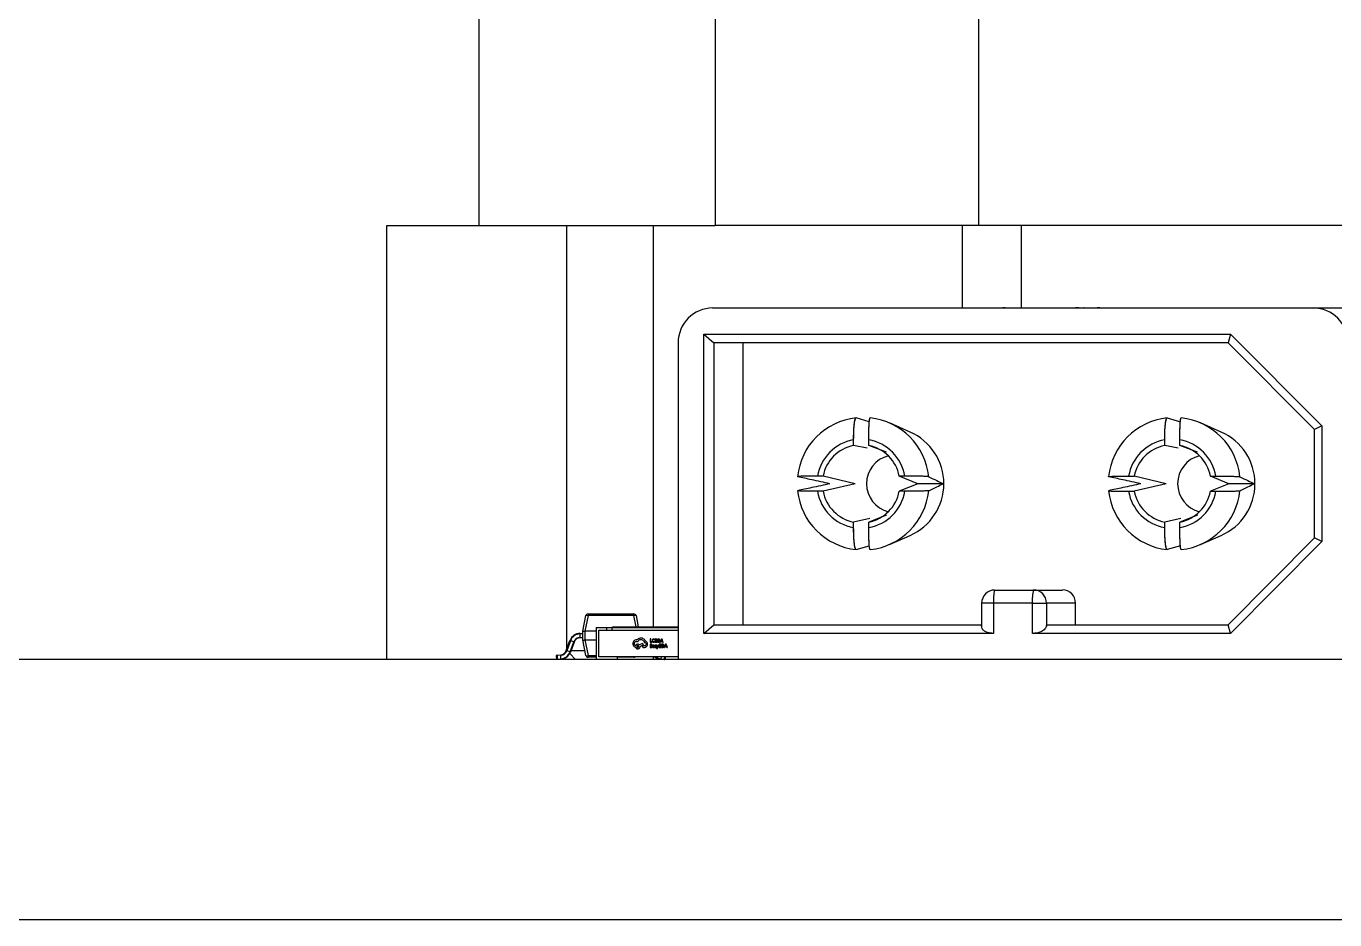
# Model space of a CAD drawing. Header units: millimetres. Extents: x 1258 to 2922, y -135 to 1239.
# Drawn here: x 1942.91 to 1958, y 694.91 to 705.2 of the extents above; entities that cross this region are included whole.
import ezdxf

# ---------------------------------------------------------------- set-up
doc = ezdxf.new("R2010")
doc.units = ezdxf.units.MM
doc.header["$LTSCALE"] = 6

msp = doc.modelspace()

# ---------------------------------------------------------------- linework, layer by layer
at = {"color": 7, "linetype": 'Continuous', "lineweight": 25}
for p, q in [((1948.136, 702.907), (1948.136, 733.907)), ((1950.856, 733.907), (1950.856, 702.907)), ((1953.896, 702.907), (1953.896, 732.407)), ((1947.07, 697.907), (1947.07, 702.907)), ((1947.07, 702.907), (1948.136, 702.907)), ((1948.136, 702.907), (1950.856, 702.907)), ((1949.146, 698.025), (1949.146, 702.907)), ((1953.896, 702.907), (1950.856, 702.907)), ((1953.703, 702.907), (1953.703, 701.957)), ((1961.396, 702.907), (1953.896, 702.907)), ((1954.385, 702.907), (1954.385, 701.957)), ((1950.827, 701.957), (1957.751, 701.957)), ((1954.198, 701.957), (1954.171, 701.957)), ((1954.198, 701.957), (1954.2, 701.957)), ((1954.2, 701.957), (1954.262, 701.957)), ((1954.2, 701.957), (1954.387, 701.957)), ((1954.2, 701.957), (1954.2, 701.957)), ((1954.387, 701.957), (1954.472, 701.957)), ((1954.411, 701.957), (1954.411, 701.957)), ((1954.823, 701.957), (1954.823, 701.957)), ((1954.823, 701.957), (1954.932, 701.957)), ((1954.932, 701.957), (1954.932, 701.957)), ((1954.932, 701.957), (1954.934, 701.957)), ((1954.934, 701.957), (1954.934, 701.957)), ((1954.934, 701.957), (1954.943, 701.957)), ((1954.943, 701.957), (1954.943, 701.957)), ((1954.943, 701.957), (1954.945, 701.957)), ((1954.945, 701.957), (1954.958, 701.957)), ((1954.945, 701.957), (1954.945, 701.957)), ((1954.958, 701.957), (1954.958, 701.957)), ((1954.958, 701.957), (1954.96, 701.957)), ((1954.96, 701.957), (1954.96, 701.957)), ((1955.047, 701.957), (1955.011, 701.957)), ((1955.047, 701.957), (1955.072, 701.957)), ((1955.047, 701.957), (1955.047, 701.957)), ((1955.072, 701.957), (1955.08, 701.957)), ((1955.072, 701.957), (1955.072, 701.957)), ((1955.109, 701.957), (1955.107, 701.957)), ((1955.118, 701.957), (1955.12, 701.957)), ((1955.158, 701.957), (1955.158, 701.957)), ((1955.219, 701.957), (1955.217, 701.957)), ((1955.23, 701.957), (1955.23, 701.957)), ((1955.23, 701.957), (1955.261, 701.957)), ((1955.274, 701.957), (1955.261, 701.957)), ((1955.287, 701.957), (1955.274, 701.957)), ((1955.274, 701.957), (1955.274, 701.957)), ((1955.289, 701.957), (1955.287, 701.957)), ((1955.287, 701.957), (1955.287, 701.957)), ((1955.289, 701.957), (1955.289, 701.957)), ((1955.289, 701.957), (1955.369, 701.957)), ((1955.305, 701.957), (1955.305, 701.957)), ((1955.323, 701.957), (1955.323, 701.957)), ((1955.333, 701.957), (1955.333, 701.957)), ((1955.343, 701.957), (1955.343, 701.957)), ((1955.369, 701.957), (1955.369, 701.957)), ((1955.384, 701.957), (1955.384, 701.957)), ((1955.384, 701.957), (1955.493, 701.957)), ((1955.493, 701.957), (1955.493, 701.957)), ((1955.493, 701.957), (1955.495, 701.957)), ((1955.495, 701.957), (1955.495, 701.957)), ((1955.495, 701.957), (1955.504, 701.957)), ((1955.504, 701.957), (1955.504, 701.957)), ((1955.504, 701.957), (1955.506, 701.957)), ((1955.506, 701.957), (1955.51, 701.957)), ((1955.506, 701.957), (1955.506, 701.957)), ((1955.51, 701.957), (1955.51, 701.957)), ((1955.531, 701.957), (1955.587, 701.957)), ((1955.531, 701.957), (1955.531, 701.957)), ((1955.549, 701.957), (1955.549, 701.957)), ((1955.559, 701.957), (1955.559, 701.957)), ((1955.573, 701.957), (1955.573, 701.957)), ((1955.619, 701.957), (1955.635, 701.957)), ((1955.635, 701.957), (1955.664, 701.957)), ((1955.635, 701.957), (1955.635, 701.957)), ((1955.664, 701.957), (1955.664, 701.957)), ((1955.707, 701.957), (1955.736, 701.957)), ((1955.707, 701.957), (1955.707, 701.957)), ((1955.736, 701.957), (1955.76, 701.957)), ((1955.736, 701.957), (1955.736, 701.957)), ((1955.76, 701.957), (1955.845, 701.957)), ((1955.76, 701.957), (1955.76, 701.957)), ((1955.845, 701.957), (1955.845, 701.957)), ((1955.845, 701.957), (1955.86, 701.957)), ((1955.86, 701.957), (1955.86, 701.957)), ((1955.86, 701.957), (1955.889, 701.957)), ((1955.889, 701.957), (1955.889, 701.957)), ((1957.751, 701.957), (1958.149, 701.957)), ((1950.429, 701.557), (1950.429, 697.907)), ((1950.727, 698.207), (1950.727, 701.657)), ((1950.727, 701.657), (1956.796, 701.657)), ((1950.727, 701.657), (1950.842, 701.557)), ((1950.842, 701.557), (1950.842, 698.307)), ((1956.77, 701.557), (1950.842, 701.557)), ((1951.176, 701.557), (1951.176, 698.307)), ((1956.796, 701.657), (1956.77, 701.557)), ((1957.766, 700.557), (1956.77, 701.557)), ((1956.796, 701.657), (1957.85, 700.599)), ((1952.633, 700.647), (1952.481, 700.691)), ((1952.633, 700.647), (1952.481, 700.691)), ((1956.068, 700.691), (1956.219, 700.647)), ((1956.068, 700.691), (1956.219, 700.647)), ((1953.103, 700.528), (1952.865, 700.632)), ((1956.689, 700.528), (1956.452, 700.632)), ((1957.85, 700.599), (1957.766, 700.557)), ((1957.766, 699.307), (1957.766, 700.557)), ((1957.85, 700.599), (1957.85, 699.266)), ((1952.452, 700.374), (1952.452, 700.438)), ((1952.608, 700.341), (1952.452, 700.374)), ((1952.608, 700.341), (1952.452, 700.374)), ((1952.626, 700.374), (1952.626, 700.438)), ((1952.83, 700.295), (1952.626, 700.374)), ((1952.83, 700.295), (1952.626, 700.374)), ((1952.673, 700.362), (1952.671, 700.362)), ((1956.038, 700.374), (1956.038, 700.438)), ((1956.194, 700.341), (1956.038, 700.374)), ((1956.194, 700.341), (1956.038, 700.374)), ((1956.213, 700.374), (1956.213, 700.438)), ((1956.417, 700.295), (1956.213, 700.374)), ((1956.417, 700.295), (1956.213, 700.374)), ((1956.26, 700.362), (1956.257, 700.362)), ((1952.1, 700.02), (1952.035, 700.02)), ((1952.469, 699.932), (1952.1, 700.02)), ((1952.469, 699.932), (1952.1, 700.02)), ((1952.469, 699.932), (1952.1, 699.845)), ((1952.469, 699.932), (1952.1, 699.845)), ((1953.192, 699.932), (1952.979, 700.02)), ((1953.043, 700.02), (1952.979, 700.02)), ((1953.192, 699.932), (1952.979, 700.02)), ((1953.192, 699.932), (1952.979, 699.845)), ((1953.192, 699.932), (1952.979, 699.845)), ((1953.484, 699.932), (1953.192, 699.932)), ((1955.622, 700.02), (1955.686, 700.02)), ((1956.056, 699.932), (1955.686, 700.02)), ((1956.056, 699.932), (1955.686, 700.02)), ((1956.056, 699.932), (1955.686, 699.845)), ((1956.056, 699.932), (1955.686, 699.845)), ((1956.778, 699.932), (1956.565, 700.02)), ((1956.565, 700.02), (1956.629, 700.02)), ((1956.778, 699.932), (1956.565, 700.02)), ((1956.778, 699.932), (1956.565, 699.845)), ((1956.778, 699.932), (1956.565, 699.845)), ((1957.07, 699.932), (1956.778, 699.932)), ((1952.1, 699.845), (1952.035, 699.845)), ((1953.043, 699.845), (1952.979, 699.845)), ((1955.622, 699.845), (1955.686, 699.845)), ((1956.565, 699.845), (1956.629, 699.845)), ((1952.639, 699.53), (1952.452, 699.491)), ((1952.639, 699.53), (1952.452, 699.491)), ((1952.452, 699.426), (1952.452, 699.491)), ((1952.83, 699.57), (1952.626, 699.491)), ((1952.83, 699.57), (1952.626, 699.491)), ((1952.626, 699.426), (1952.626, 699.491)), ((1956.226, 699.53), (1956.038, 699.491)), ((1956.226, 699.53), (1956.038, 699.491)), ((1956.038, 699.426), (1956.038, 699.491)), ((1956.417, 699.57), (1956.213, 699.491)), ((1956.417, 699.57), (1956.213, 699.491)), ((1956.213, 699.426), (1956.213, 699.491)), ((1952.865, 699.233), (1953.103, 699.336)), ((1956.452, 699.233), (1956.689, 699.336)), ((1956.77, 698.307), (1957.766, 699.307)), ((1957.85, 699.266), (1957.766, 699.307)), ((1952.481, 699.173), (1952.633, 699.218)), ((1952.481, 699.173), (1952.633, 699.218)), ((1956.219, 699.217), (1956.068, 699.173)), ((1956.219, 699.217), (1956.068, 699.173)), ((1957.85, 699.266), (1956.796, 698.207)), ((1954.078, 698.707), (1954.526, 698.707)), ((1954.526, 698.707), (1954.862, 698.707)), ((1953.928, 698.557), (1953.928, 698.287)), ((1954.065, 698.557), (1953.928, 698.557)), ((1954.065, 698.557), (1954.065, 698.207)), ((1954.513, 698.557), (1954.065, 698.557)), ((1954.513, 698.207), (1954.513, 698.557)), ((1954.513, 698.557), (1954.675, 698.557)), ((1954.675, 698.557), (1954.675, 698.294)), ((1955.011, 698.557), (1954.675, 698.557)), ((1955.011, 698.307), (1955.011, 698.557)), ((1949.33, 698.232), (1949.366, 698.412)), ((1949.39, 698.412), (1949.354, 698.232)), ((1949.39, 698.432), (1949.919, 698.432)), ((1949.39, 698.432), (1949.39, 698.412)), ((1949.919, 698.412), (1949.39, 698.412)), ((1949.429, 698.432), (1949.429, 698.432)), ((1949.437, 698.432), (1949.437, 698.432)), ((1949.446, 698.432), (1949.446, 698.432)), ((1949.457, 698.432), (1949.457, 698.432)), ((1949.481, 698.432), (1949.481, 698.432)), ((1949.505, 698.432), (1949.505, 698.432)), ((1949.515, 698.432), (1949.515, 698.432)), ((1949.53, 698.432), (1949.53, 698.432)), ((1949.919, 698.412), (1949.919, 698.432)), ((1949.944, 698.412), (1949.97, 698.283)), ((1949.33, 698.132), (1949.33, 698.232)), ((1949.484, 698.232), (1949.355, 698.232)), ((1949.355, 698.232), (1949.355, 698.132)), ((1949.484, 698.277), (1949.607, 698.277)), ((1949.484, 698.277), (1949.484, 697.907)), ((1949.515, 698.246), (1950.429, 698.246)), ((1949.515, 697.938), (1949.515, 698.246)), ((1949.515, 698.246), (1949.607, 698.246)), ((1949.607, 698.246), (1949.607, 698.277)), ((1949.607, 698.277), (1949.672, 698.277)), ((1949.669, 698.27), (1949.675, 698.283)), ((1950.429, 698.27), (1949.669, 698.27)), ((1949.669, 698.246), (1949.669, 698.27)), ((1949.669, 698.246), (1950.429, 698.246)), ((1949.675, 698.283), (1950.429, 698.283)), ((1950.727, 698.207), (1950.842, 698.307)), ((1950.842, 698.307), (1953.928, 698.307)), ((1954.675, 698.294), (1954.678, 698.307)), ((1954.678, 698.307), (1956.77, 698.307)), ((1956.796, 698.207), (1956.77, 698.307)), ((1949.14, 698.009), (1949.182, 698.125)), ((1949.187, 698.123), (1949.145, 698.008)), ((1949.187, 698.123), (1949.182, 698.125)), ((1949.183, 697.994), (1949.225, 698.109)), ((1949.225, 698.109), (1949.187, 698.123)), ((1949.229, 698.108), (1949.187, 697.992)), ((1949.229, 698.108), (1949.225, 698.109)), ((1949.3, 698.202), (1949.3, 698.207)), ((1949.3, 698.207), (1949.33, 698.207)), ((1949.33, 698.202), (1949.3, 698.202)), ((1949.3, 698.162), (1949.3, 698.202)), ((1949.3, 698.157), (1949.3, 698.162)), ((1949.3, 698.162), (1949.33, 698.162)), ((1949.33, 698.157), (1949.3, 698.157)), ((1949.366, 697.952), (1949.33, 698.132)), ((1949.354, 698.132), (1949.39, 697.952)), ((1949.355, 698.132), (1949.484, 698.132)), ((1950.02, 698.092), (1949.984, 698.074)), ((1949.991, 698.058), (1950.028, 698.078)), ((1950.028, 698.078), (1950.02, 698.092)), ((1950.037, 698.104), (1950.039, 698.104)), ((1950.108, 698.143), (1950.107, 698.105)), ((1950.107, 698.105), (1950.127, 698.105)), ((1950.127, 698.083), (1950.107, 698.083)), ((1950.107, 698.083), (1950.107, 698.046)), ((1950.113, 698.143), (1950.108, 698.143)), ((1950.112, 698.11), (1950.113, 698.143)), ((1950.127, 698.11), (1950.112, 698.11)), ((1950.112, 698.067), (1950.112, 698.079)), ((1950.112, 698.079), (1950.127, 698.079)), ((1950.127, 698.105), (1950.127, 698.11)), ((1950.127, 698.079), (1950.127, 698.083)), ((1950.157, 698.137), (1950.157, 698.142)), ((1950.157, 698.107), (1950.157, 698.111)), ((1950.165, 698.143), (1950.164, 698.105)), ((1950.164, 698.105), (1950.185, 698.105)), ((1950.184, 698.142), (1950.165, 698.143)), ((1950.169, 698.138), (1950.184, 698.138)), ((1950.169, 698.126), (1950.169, 698.138)), ((1950.183, 698.126), (1950.169, 698.126)), ((1950.169, 698.122), (1950.183, 698.122)), ((1950.169, 698.109), (1950.169, 698.122)), ((1950.185, 698.109), (1950.169, 698.109)), ((1950.183, 698.122), (1950.183, 698.126)), ((1950.184, 698.138), (1950.184, 698.142)), ((1950.185, 698.105), (1950.185, 698.109)), ((1950.192, 698.142), (1950.192, 698.105)), ((1950.203, 698.142), (1950.192, 698.142)), ((1950.192, 698.105), (1950.202, 698.105)), ((1950.202, 698.138), (1950.197, 698.138)), ((1950.197, 698.138), (1950.197, 698.109)), ((1950.197, 698.109), (1950.202, 698.109)), ((1950.211, 698.083), (1950.211, 698.045)), ((1950.231, 698.083), (1950.211, 698.083)), ((1950.216, 698.066), (1950.216, 698.078)), ((1950.216, 698.078), (1950.231, 698.078)), ((1950.239, 698.142), (1950.224, 698.105)), ((1950.224, 698.105), (1950.23, 698.105)), ((1950.23, 698.105), (1950.233, 698.115)), ((1950.231, 698.078), (1950.231, 698.083)), ((1950.233, 698.115), (1950.249, 698.115)), ((1950.241, 698.135), (1950.235, 698.119)), ((1950.235, 698.119), (1950.247, 698.119)), ((1950.249, 698.082), (1950.238, 698.082)), ((1950.238, 698.082), (1950.238, 698.045)), ((1950.244, 698.142), (1950.239, 698.142)), ((1950.241, 698.137), (1950.241, 698.137)), ((1950.247, 698.119), (1950.242, 698.135)), ((1950.249, 698.078), (1950.243, 698.078)), ((1950.243, 698.078), (1950.243, 698.049)), ((1950.258, 698.104), (1950.244, 698.142)), ((1950.249, 698.115), (1950.253, 698.104)), ((1950.253, 698.104), (1950.258, 698.104)), ((1950.285, 698.082), (1950.271, 698.045)), ((1950.287, 698.075), (1950.281, 698.059)), ((1950.291, 698.082), (1950.285, 698.082)), ((1950.288, 698.077), (1950.288, 698.077)), ((1950.294, 698.059), (1950.289, 698.075)), ((1950.305, 698.044), (1950.291, 698.082)), ((1954.065, 698.207), (1950.727, 698.207)), ((1956.796, 698.207), (1954.513, 698.207)), ((1949.033, 697.952), (1949.028, 697.952)), ((1949.031, 697.912), (1949.028, 697.952)), ((1949.033, 697.957), (1949.075, 697.96)), ((1949.033, 697.952), (1949.033, 697.957)), ((1949.076, 697.955), (1949.033, 697.952)), ((1949.033, 697.952), (1949.036, 697.912)), ((1949.076, 697.955), (1949.075, 697.96)), ((1949.078, 697.915), (1949.076, 697.955)), ((1949.145, 698.008), (1949.14, 698.009)), ((1949.183, 697.994), (1949.145, 698.008)), ((1949.246, 697.907), (1949.179, 697.974)), ((1949.187, 697.992), (1949.183, 697.994)), ((1949.355, 698.007), (1949.193, 698.007)), ((1949.39, 697.932), (1949.39, 697.952)), ((1949.484, 697.932), (1949.39, 697.932)), ((1950.429, 697.938), (1949.515, 697.938)), ((1949.73, 697.938), (1949.515, 697.938)), ((1949.73, 697.907), (1949.73, 697.938)), ((1949.919, 697.932), (1949.73, 697.932)), ((1949.991, 698.056), (1949.991, 698.058)), ((1950.026, 698.046), (1950.042, 698.046)), ((1950.041, 698.063), (1950.029, 698.063)), ((1950.107, 698.046), (1950.127, 698.046)), ((1950.125, 698.067), (1950.112, 698.067)), ((1950.112, 698.063), (1950.125, 698.063)), ((1950.112, 698.05), (1950.112, 698.063)), ((1950.127, 698.05), (1950.112, 698.05)), ((1950.125, 698.063), (1950.125, 698.067)), ((1950.127, 698.046), (1950.127, 698.05)), ((1950.134, 698.071), (1950.134, 698.066)), ((1950.149, 698.063), (1950.141, 698.062)), ((1950.149, 698.059), (1950.142, 698.058)), ((1950.148, 698.05), (1950.149, 698.05)), ((1950.149, 698.056), (1950.149, 698.059)), ((1950.149, 698.05), (1950.149, 698.046)), ((1950.149, 698.046), (1950.153, 698.046)), ((1950.153, 698.046), (1950.153, 698.063)), ((1950.16, 698.051), (1950.16, 698.046)), ((1950.177, 698.067), (1950.177, 698.072)), ((1950.18, 698.072), (1950.191, 698.045)), ((1950.186, 698.072), (1950.18, 698.072)), ((1950.181, 698.037), (1950.181, 698.033)), ((1950.192, 698.052), (1950.186, 698.072)), ((1950.191, 698.045), (1950.189, 698.04)), ((1950.193, 698.05), (1950.192, 698.052)), ((1950.193, 698.05), (1950.193, 698.05)), ((1950.194, 698.041), (1950.206, 698.072)), ((1950.201, 698.072), (1950.194, 698.052)), ((1950.206, 698.072), (1950.201, 698.072)), ((1950.211, 698.045), (1950.231, 698.045)), ((1950.229, 698.066), (1950.216, 698.066)), ((1950.216, 698.062), (1950.229, 698.062)), ((1950.216, 698.049), (1950.216, 698.062)), ((1950.231, 698.049), (1950.216, 698.049)), ((1950.229, 698.062), (1950.229, 698.066)), ((1950.231, 698.045), (1950.231, 698.049)), ((1950.238, 698.045), (1950.249, 698.045)), ((1950.243, 698.049), (1950.249, 698.049)), ((1950.271, 698.045), (1950.276, 698.045)), ((1950.276, 698.045), (1950.28, 698.055)), ((1950.28, 697.938), (1950.278, 697.912)), ((1950.28, 698.055), (1950.296, 698.055)), ((1950.281, 698.059), (1950.294, 698.059)), ((1950.296, 698.055), (1950.299, 698.045)), ((1950.299, 698.045), (1950.305, 698.044)), ((1958.986, 697.907), (1938.411, 697.907)), ((1949.036, 697.912), (1949.031, 697.912)), ((1949.036, 697.912), (1949.078, 697.915)), ((1949.037, 697.907), (1949.036, 697.912)), ((1949.079, 697.91), (1949.037, 697.907)), ((1949.079, 697.91), (1949.078, 697.915)), ((1950.231, 697.91), (1950.231, 697.915)), ((1950.231, 697.915), (1950.273, 697.912)), ((1950.273, 697.907), (1950.231, 697.91)), ((1950.278, 697.912), (1950.273, 697.912)), ((1950.273, 697.907), (1950.273, 697.912)), ((1950.273, 697.907), (1950.273, 697.912)), ((1976.881, 694.907), (1938.411, 694.907))]:
    msp.add_line(p, q, dxfattribs=at)
at = {"color": 8, "linetype": 'Continuous', "lineweight": 25}
for p, q in [((1950.146, 698.283), (1950.146, 702.907)), ((1949.945, 698.283), (1949.919, 698.412)), ((1949.39, 697.952), (1949.484, 697.952)), ((1949.919, 697.938), (1949.919, 697.932)), ((1950.146, 697.907), (1950.146, 697.938)), ((1950.233, 697.938), (1950.231, 697.915)), ((1950.273, 697.912), (1950.275, 697.938))]:
    msp.add_line(p, q, dxfattribs=at)
at = {"color": 7, "linetype": 'Continuous', "lineweight": 25}
for centre, radius, start, end in [((1950.828, 701.558), 0.399, 90.1094, 180.109), ((1957.75, 701.558), 0.399, 359.891, 89.8906), ((1952.563, 699.934), 0.762, 96.1812, 174.0373), ((1952.56, 699.934), 0.762, 5.9627, 83.8188), ((1956.15, 699.934), 0.762, 96.1812, 174.0373), ((1956.147, 699.934), 0.762, 5.9627, 83.8188), ((1952.841, 699.932), 0.651, 293.6859, 66.3141), ((1956.428, 699.932), 0.651, 293.6859, 66.3141), ((1952.54, 699.933), 0.512, 99.9235, 170.2949), ((1952.54, 699.933), 0.449, 101.3217, 168.8968), ((1952.538, 699.933), 0.512, 9.7051, 80.0765), ((1952.538, 699.933), 0.449, 11.1032, 78.6783), ((1956.127, 699.933), 0.512, 99.9235, 170.2949), ((1956.127, 699.933), 0.449, 101.3217, 168.8968), ((1956.124, 699.933), 0.512, 9.7051, 80.0765), ((1956.125, 699.933), 0.449, 11.1032, 78.6783), ((1952.933, 699.932), 0.332, 104.0708, 255.9292), ((1956.519, 699.932), 0.332, 104.0708, 255.9292), ((1952.563, 699.931), 0.762, 185.9627, 263.8188), ((1952.54, 699.931), 0.512, 189.7051, 260.0765), ((1952.54, 699.931), 0.449, 191.1032, 258.6783), ((1952.538, 699.931), 0.449, 281.3217, 348.8968), ((1952.538, 699.931), 0.512, 279.9235, 350.2949), ((1952.56, 699.931), 0.762, 276.1812, 354.0373), ((1956.15, 699.931), 0.762, 185.9627, 263.8188), ((1956.127, 699.931), 0.512, 189.7051, 260.0765), ((1956.127, 699.931), 0.449, 191.1032, 258.6783), ((1956.125, 699.931), 0.449, 281.3217, 348.8968), ((1956.124, 699.931), 0.512, 279.9235, 350.2949), ((1956.147, 699.931), 0.762, 276.1812, 354.0373), ((1954.078, 698.557), 0.15, 90, 180), ((1954.505, 698.595), 0.442, 165.2041, 184.8338), ((1954.953, 698.595), 0.442, 165.2041, 184.8338), ((1954.526, 698.558), 0.15, 359.891, 89.8906), ((1954.861, 698.558), 0.15, 359.891, 89.8906), ((1949.39, 698.407), 0.025, 90, 168.6901), ((1949.378, 698.379), 0.0349, 69.4529, 110.5471), ((1949.919, 698.407), 0.025, 11.3099, 90), ((1949.932, 698.379), 0.0349, 69.4529, 110.5471), ((1949.3, 698.082), 0.125, 90, 160), ((1949.3, 698.082), 0.12, 90, 160), ((1949.3, 698.082), 0.08, 90, 160), ((1949.3, 698.082), 0.075, 90, 160), ((1949.033, 697.952), 0.005, 94, 180), ((1949.033, 697.952), 0.005, 180, 184), ((1949.07, 698.035), 0.075, 274, 340), ((1949.07, 698.035), 0.08, 274, 340), ((1949.07, 698.035), 0.12, 274, 340), ((1949.07, 698.035), 0.125, 274, 340), ((1949.378, 697.985), 0.0349, 249.4529, 290.5471), ((1949.39, 697.957), 0.025, 191.3099, 270), ((1949.919, 697.957), 0.025, 270, 311.1203), ((1950.24, 698.035), 0.125, 230.8096, 266), ((1949.036, 697.912), 0.005, 184, 270), ((1950.273, 697.912), 0.005, 270, 356)]:
    msp.add_arc(centre, radius, start, end, dxfattribs=at)
at = {"color": 8, "linetype": 'Continuous', "lineweight": 25}
msp.add_arc((1950.24, 698.035), 0.12, 233.8372, 266, dxfattribs=at)
at = {"color": 7, "linetype": 'Continuous', "lineweight": 25}
for points, knots in [([(1952.452, 700.438), (1952.452, 700.469), (1952.453, 700.532), (1952.458, 700.601), (1952.464, 700.646), (1952.469, 700.672), (1952.475, 700.689), (1952.479, 700.691), (1952.481, 700.691)], [0, 0, 0, 0, 0.225983, 0.467516, 0.594715, 0.725835, 0.860911, 1, 1, 1, 1]), ([(1952.452, 700.438), (1952.453, 700.472), (1952.453, 700.523), (1952.457, 700.582), (1952.461, 700.621), (1952.465, 700.653), (1952.47, 700.676), (1952.476, 700.69), (1952.48, 700.691), (1952.481, 700.691)], [0, 0, 0, 0, 0.248589, 0.376148, 0.499164, 0.62535, 0.749403, 0.87592, 1, 1, 1, 1]), ([(1952.626, 700.438), (1952.627, 700.469), (1952.627, 700.532), (1952.63, 700.601), (1952.633, 700.646), (1952.636, 700.672), (1952.639, 700.689), (1952.641, 700.691), (1952.642, 700.691)], [0, 0, 0, 0, 0.2259827, 0.4675157, 0.5947147, 0.7258347, 0.8609114, 1, 1, 1, 1]), ([(1952.626, 700.438), (1952.627, 700.472), (1952.627, 700.539), (1952.63, 700.61), (1952.633, 700.652), (1952.636, 700.675), (1952.639, 700.69), (1952.641, 700.691), (1952.642, 700.691)], [0, 0, 0, 0, 0.248891, 0.498492, 0.621897, 0.749037, 0.874304, 1, 1, 1, 1]), ([(1956.038, 700.438), (1956.039, 700.469), (1956.039, 700.532), (1956.045, 700.601), (1956.05, 700.646), (1956.056, 700.672), (1956.061, 700.689), (1956.066, 700.691), (1956.068, 700.691)], [0, 0, 0, 0, 0.225983, 0.467516, 0.594715, 0.725835, 0.860911, 1, 1, 1, 1]), ([(1956.038, 700.438), (1956.039, 700.472), (1956.039, 700.523), (1956.043, 700.582), (1956.047, 700.621), (1956.051, 700.653), (1956.056, 700.676), (1956.062, 700.69), (1956.066, 700.691), (1956.068, 700.691)], [0, 0, 0, 0, 0.248589, 0.376148, 0.499164, 0.62535, 0.749403, 0.87592, 1, 1, 1, 1]), ([(1956.213, 700.438), (1956.213, 700.469), (1956.213, 700.532), (1956.216, 700.601), (1956.219, 700.646), (1956.222, 700.672), (1956.225, 700.689), (1956.227, 700.691), (1956.229, 700.691)], [0, 0, 0, 0, 0.2259827, 0.4675157, 0.5947147, 0.7258347, 0.8609114, 1, 1, 1, 1]), ([(1956.213, 700.438), (1956.213, 700.472), (1956.213, 700.539), (1956.216, 700.61), (1956.22, 700.652), (1956.222, 700.675), (1956.225, 700.69), (1956.227, 700.691), (1956.229, 700.691)], [0, 0, 0, 0, 0.248891, 0.498492, 0.621897, 0.749037, 0.874304, 1, 1, 1, 1]), ([(1952.035, 700.02), (1952.005, 700.02), (1951.943, 700.02), (1951.877, 700.018), (1951.837, 700.017), (1951.815, 700.016), (1951.803, 700.014), (1951.805, 700.014), (1951.806, 700.013)], [0, 0, 0, 0, 0.225983, 0.467516, 0.594715, 0.725835, 0.860911, 1, 1, 1, 1]), ([(1952.035, 700.02), (1952.002, 700.02), (1951.936, 700.019), (1951.869, 700.018), (1951.832, 700.017), (1951.813, 700.016), (1951.803, 700.014), (1951.805, 700.013), (1951.806, 700.013)], [0, 0, 0, 0, 0.248891, 0.498492, 0.621897, 0.749037, 0.874304, 1, 1, 1, 1]), ([(1952.177, 699.932), (1952.108, 699.947), (1951.983, 699.974), (1951.86, 700.001), (1951.806, 700.013)], [0, 0, 0, 0, 0.56, 1, 1, 1, 1]), ([(1952.177, 699.932), (1952.108, 699.947), (1951.983, 699.974), (1951.86, 700.001), (1951.806, 700.013)], [0, 0, 0, 0, 0.56, 1, 1, 1, 1]), ([(1952.177, 699.932), (1952.108, 699.917), (1951.983, 699.89), (1951.86, 699.863), (1951.806, 699.852)], [0, 0, 0, 0, 0.56, 1, 1, 1, 1]), ([(1952.177, 699.932), (1952.108, 699.917), (1951.983, 699.89), (1951.86, 699.863), (1951.806, 699.852)], [0, 0, 0, 0, 0.56, 1, 1, 1, 1]), ([(1953.318, 700.013), (1953.316, 700.014), (1953.311, 700.014), (1953.29, 700.016), (1953.26, 700.017), (1953.211, 700.018), (1953.137, 700.02), (1953.074, 700.02), (1953.043, 700.02)], [0, 0, 0, 0, 0.1390886, 0.2741653, 0.4052853, 0.5324843, 0.7740173, 1, 1, 1, 1]), ([(1953.318, 700.013), (1953.316, 700.013), (1953.312, 700.014), (1953.293, 700.016), (1953.267, 700.017), (1953.22, 700.018), (1953.145, 700.019), (1953.077, 700.02), (1953.043, 700.02)], [0, 0, 0, 0, 0.124279, 0.251467, 0.375646, 0.50145, 0.750437, 1, 1, 1, 1]), ([(1953.318, 700.013), (1953.349, 699.998), (1953.405, 699.971), (1953.46, 699.944), (1953.484, 699.932)], [0, 0, 0, 0, 0.56, 1, 1, 1, 1]), ([(1953.318, 700.013), (1953.349, 699.998), (1953.405, 699.971), (1953.46, 699.944), (1953.484, 699.932)], [0, 0, 0, 0, 0.56, 1, 1, 1, 1]), ([(1953.318, 699.852), (1953.349, 699.867), (1953.405, 699.894), (1953.46, 699.92), (1953.484, 699.932)], [0, 0, 0, 0, 0.56, 1, 1, 1, 1]), ([(1953.318, 699.852), (1953.349, 699.867), (1953.405, 699.894), (1953.46, 699.92), (1953.484, 699.932)], [0, 0, 0, 0, 0.56, 1, 1, 1, 1]), ([(1955.392, 700.013), (1955.391, 700.014), (1955.389, 700.014), (1955.401, 700.016), (1955.423, 700.017), (1955.464, 700.018), (1955.529, 700.02), (1955.592, 700.02), (1955.622, 700.02)], [0, 0, 0, 0, 0.139089, 0.274165, 0.405285, 0.532484, 0.774017, 1, 1, 1, 1]), ([(1955.392, 700.013), (1955.391, 700.013), (1955.389, 700.014), (1955.399, 700.016), (1955.418, 700.017), (1955.456, 700.018), (1955.522, 700.019), (1955.589, 700.02), (1955.622, 700.02)], [0, 0, 0, 0, 0.125733, 0.251512, 0.37862, 0.501481, 0.750452, 1, 1, 1, 1]), ([(1955.764, 699.932), (1955.694, 699.947), (1955.569, 699.974), (1955.446, 700.001), (1955.392, 700.013)], [0, 0, 0, 0, 0.56, 1, 1, 1, 1]), ([(1955.764, 699.932), (1955.694, 699.947), (1955.569, 699.974), (1955.446, 700.001), (1955.392, 700.013)], [0, 0, 0, 0, 0.56, 1, 1, 1, 1]), ([(1955.764, 699.932), (1955.694, 699.917), (1955.569, 699.89), (1955.446, 699.863), (1955.392, 699.852)], [0, 0, 0, 0, 0.56, 1, 1, 1, 1]), ([(1955.764, 699.932), (1955.694, 699.917), (1955.569, 699.89), (1955.446, 699.863), (1955.392, 699.852)], [0, 0, 0, 0, 0.56, 1, 1, 1, 1]), ([(1956.629, 700.02), (1956.66, 700.02), (1956.723, 700.02), (1956.797, 700.018), (1956.846, 700.017), (1956.876, 700.016), (1956.897, 700.014), (1956.902, 700.014), (1956.904, 700.013)], [0, 0, 0, 0, 0.225983, 0.467516, 0.594715, 0.725835, 0.860911, 1, 1, 1, 1]), ([(1956.629, 700.02), (1956.663, 700.02), (1956.714, 700.02), (1956.776, 700.019), (1956.818, 700.018), (1956.853, 700.017), (1956.88, 700.016), (1956.898, 700.014), (1956.902, 700.013), (1956.904, 700.013)], [0, 0, 0, 0, 0.248589, 0.376148, 0.499164, 0.62535, 0.749403, 0.87592, 1, 1, 1, 1]), ([(1956.904, 700.013), (1956.936, 699.998), (1956.992, 699.971), (1957.046, 699.944), (1957.07, 699.932)], [0, 0, 0, 0, 0.56, 1, 1, 1, 1]), ([(1956.904, 700.013), (1956.936, 699.998), (1956.992, 699.971), (1957.046, 699.944), (1957.07, 699.932)], [0, 0, 0, 0, 0.56, 1, 1, 1, 1]), ([(1956.904, 699.852), (1956.936, 699.867), (1956.992, 699.894), (1957.046, 699.92), (1957.07, 699.932)], [0, 0, 0, 0, 0.56, 1, 1, 1, 1]), ([(1956.904, 699.852), (1956.936, 699.867), (1956.992, 699.894), (1957.046, 699.92), (1957.07, 699.932)], [0, 0, 0, 0, 0.56, 1, 1, 1, 1]), ([(1952.035, 699.845), (1952.005, 699.845), (1951.943, 699.845), (1951.877, 699.846), (1951.837, 699.848), (1951.815, 699.849), (1951.803, 699.85), (1951.805, 699.851), (1951.806, 699.852)], [0, 0, 0, 0, 0.225983, 0.467516, 0.594715, 0.725835, 0.860911, 1, 1, 1, 1]), ([(1952.035, 699.845), (1952.002, 699.845), (1951.952, 699.845), (1951.896, 699.846), (1951.86, 699.847), (1951.832, 699.848), (1951.813, 699.849), (1951.803, 699.85), (1951.805, 699.851), (1951.806, 699.852)], [0, 0, 0, 0, 0.248589, 0.376148, 0.499164, 0.62535, 0.749403, 0.87592, 1, 1, 1, 1]), ([(1953.318, 699.852), (1953.316, 699.851), (1953.311, 699.85), (1953.29, 699.849), (1953.26, 699.848), (1953.211, 699.846), (1953.137, 699.845), (1953.074, 699.845), (1953.043, 699.845)], [0, 0, 0, 0, 0.139089, 0.274165, 0.405285, 0.532484, 0.774017, 1, 1, 1, 1]), ([(1953.318, 699.852), (1953.316, 699.851), (1953.312, 699.85), (1953.293, 699.849), (1953.266, 699.848), (1953.22, 699.846), (1953.145, 699.845), (1953.077, 699.845), (1953.043, 699.845)], [0, 0, 0, 0, 0.125733, 0.251512, 0.37862, 0.501481, 0.750452, 1, 1, 1, 1]), ([(1955.392, 699.852), (1955.391, 699.851), (1955.389, 699.85), (1955.401, 699.849), (1955.423, 699.848), (1955.464, 699.846), (1955.529, 699.845), (1955.592, 699.845), (1955.622, 699.845)], [0, 0, 0, 0, 0.139089, 0.274165, 0.405285, 0.532484, 0.774017, 1, 1, 1, 1]), ([(1955.392, 699.852), (1955.391, 699.851), (1955.389, 699.85), (1955.399, 699.849), (1955.418, 699.848), (1955.455, 699.846), (1955.522, 699.845), (1955.589, 699.845), (1955.622, 699.845)], [0, 0, 0, 0, 0.124279, 0.251467, 0.375646, 0.50145, 0.750437, 1, 1, 1, 1]), ([(1956.629, 699.845), (1956.66, 699.845), (1956.723, 699.845), (1956.797, 699.846), (1956.846, 699.848), (1956.876, 699.849), (1956.897, 699.85), (1956.902, 699.851), (1956.904, 699.852)], [0, 0, 0, 0, 0.2259827, 0.4675157, 0.5947147, 0.7258347, 0.8609114, 1, 1, 1, 1]), ([(1956.629, 699.845), (1956.663, 699.845), (1956.731, 699.845), (1956.806, 699.846), (1956.853, 699.848), (1956.88, 699.849), (1956.898, 699.85), (1956.902, 699.851), (1956.904, 699.852)], [0, 0, 0, 0, 0.248891, 0.498492, 0.621897, 0.749037, 0.874304, 1, 1, 1, 1]), ([(1952.481, 699.173), (1952.479, 699.174), (1952.475, 699.175), (1952.469, 699.192), (1952.464, 699.218), (1952.458, 699.263), (1952.453, 699.333), (1952.452, 699.396), (1952.452, 699.426)], [0, 0, 0, 0, 0.1390886, 0.2741653, 0.4052853, 0.5324843, 0.7740173, 1, 1, 1, 1]), ([(1952.481, 699.173), (1952.479, 699.174), (1952.476, 699.175), (1952.47, 699.189), (1952.465, 699.212), (1952.459, 699.254), (1952.453, 699.326), (1952.453, 699.393), (1952.452, 699.426)], [0, 0, 0, 0, 0.125733, 0.251512, 0.37862, 0.501481, 0.750452, 1, 1, 1, 1]), ([(1952.642, 699.173), (1952.641, 699.174), (1952.639, 699.175), (1952.636, 699.192), (1952.633, 699.218), (1952.63, 699.263), (1952.627, 699.333), (1952.627, 699.396), (1952.626, 699.426)], [0, 0, 0, 0, 0.139089, 0.274165, 0.405285, 0.532484, 0.774017, 1, 1, 1, 1]), ([(1952.642, 699.173), (1952.641, 699.174), (1952.639, 699.175), (1952.636, 699.189), (1952.633, 699.212), (1952.63, 699.254), (1952.627, 699.326), (1952.627, 699.393), (1952.626, 699.426)], [0, 0, 0, 0, 0.124279, 0.251467, 0.375646, 0.50145, 0.750437, 1, 1, 1, 1]), ([(1956.068, 699.173), (1956.066, 699.174), (1956.061, 699.175), (1956.056, 699.192), (1956.05, 699.218), (1956.045, 699.263), (1956.039, 699.333), (1956.039, 699.396), (1956.038, 699.426)], [0, 0, 0, 0, 0.1390886, 0.2741653, 0.4052853, 0.5324843, 0.7740173, 1, 1, 1, 1]), ([(1956.068, 699.173), (1956.066, 699.174), (1956.062, 699.175), (1956.056, 699.189), (1956.051, 699.212), (1956.045, 699.254), (1956.04, 699.326), (1956.039, 699.393), (1956.038, 699.426)], [0, 0, 0, 0, 0.125733, 0.251512, 0.37862, 0.501481, 0.750452, 1, 1, 1, 1]), ([(1956.229, 699.173), (1956.227, 699.174), (1956.225, 699.175), (1956.222, 699.192), (1956.219, 699.218), (1956.216, 699.263), (1956.213, 699.333), (1956.213, 699.396), (1956.213, 699.426)], [0, 0, 0, 0, 0.139089, 0.274165, 0.405285, 0.532484, 0.774017, 1, 1, 1, 1]), ([(1956.229, 699.173), (1956.228, 699.174), (1956.225, 699.175), (1956.222, 699.189), (1956.22, 699.212), (1956.216, 699.254), (1956.213, 699.326), (1956.213, 699.393), (1956.213, 699.426)], [0, 0, 0, 0, 0.1242791, 0.2514666, 0.3756458, 0.5014497, 0.7504366, 1, 1, 1, 1]), ([(1949.33, 698.232), (1949.33, 698.232), (1949.331, 698.233), (1949.338, 698.233), (1949.346, 698.233), (1949.352, 698.232), (1949.354, 698.232)], [0, 0, 0, 0, 0.271044, 0.562189, 0.788934, 1, 1, 1, 1]), ([(1949.33, 698.232), (1949.33, 698.232), (1949.33, 698.232), (1949.33, 698.232), (1949.33, 698.232)], [0, 0, 0, 0, 0.559398, 1, 1, 1, 1]), ([(1949.354, 698.232), (1949.354, 698.232), (1949.355, 698.232), (1949.355, 698.232), (1949.355, 698.232)], [0, 0, 0, 0, 0.560534, 1, 1, 1, 1]), ([(1954.065, 698.207), (1954.051, 698.208), (1954.022, 698.209), (1953.983, 698.221), (1953.95, 698.24), (1953.929, 698.265), (1953.928, 698.284), (1953.928, 698.294)], [0, 0, 0, 0, 0.164413, 0.34581, 0.5409, 0.776285, 1, 1, 1, 1]), ([(1954.065, 698.207), (1954.051, 698.208), (1954.022, 698.209), (1953.983, 698.221), (1953.95, 698.24), (1953.929, 698.265), (1953.928, 698.284), (1953.928, 698.294)], [0, 0, 0, 0, 0.164413, 0.34581, 0.5409, 0.776285, 1, 1, 1, 1]), ([(1954.675, 698.294), (1954.671, 698.282), (1954.662, 698.257), (1954.618, 698.228), (1954.565, 698.21), (1954.53, 698.208), (1954.513, 698.207)], [0, 0, 0, 0, 0.287617, 0.585442, 0.804255, 1, 1, 1, 1]), ([(1954.675, 698.294), (1954.671, 698.282), (1954.662, 698.257), (1954.618, 698.228), (1954.565, 698.21), (1954.53, 698.208), (1954.513, 698.207)], [0, 0, 0, 0, 0.287617, 0.585442, 0.804255, 1, 1, 1, 1]), ([(1949.33, 698.132), (1949.33, 698.132), (1949.331, 698.131), (1949.338, 698.131), (1949.346, 698.131), (1949.352, 698.132), (1949.354, 698.132)], [0, 0, 0, 0, 0.271044, 0.562189, 0.788934, 1, 1, 1, 1]), ([(1949.33, 698.132), (1949.33, 698.132), (1949.33, 698.132), (1949.33, 698.132), (1949.33, 698.132)], [0, 0, 0, 0, 0.560534, 1, 1, 1, 1]), ([(1949.355, 698.132), (1949.355, 698.132), (1949.355, 698.132), (1949.354, 698.132), (1949.354, 698.132)], [0, 0, 0, 0, 0.559398, 1, 1, 1, 1]), ([(1949.919, 698.12), (1949.915, 698.115), (1949.908, 698.106), (1949.907, 698.095), (1949.906, 698.09)], [0, 0, 0, 0, 0.557202, 1, 1, 1, 1]), ([(1949.906, 698.09), (1949.907, 698.084), (1949.908, 698.073), (1949.914, 698.064), (1949.917, 698.06)], [0, 0, 0, 0, 0.557939, 1, 1, 1, 1]), ([(1949.95, 698.133), (1949.943, 698.132), (1949.932, 698.131), (1949.923, 698.123), (1949.919, 698.12)], [0, 0, 0, 0, 0.556227, 1, 1, 1, 1]), ([(1949.923, 698.09), (1949.924, 698.094), (1949.925, 698.102), (1949.932, 698.11), (1949.941, 698.116), (1949.947, 698.116), (1949.95, 698.117)], [0, 0, 0, 0, 0.2833163, 0.5580486, 0.7754339, 1, 1, 1, 1]), ([(1949.939, 698.065), (1949.936, 698.067), (1949.931, 698.07), (1949.926, 698.076), (1949.924, 698.083), (1949.923, 698.088), (1949.923, 698.09)], [0, 0, 0, 0, 0.276785, 0.552833, 0.772739, 1, 1, 1, 1]), ([(1949.964, 698.083), (1949.961, 698.082), (1949.955, 698.082), (1949.947, 698.077), (1949.942, 698.072), (1949.94, 698.068), (1949.939, 698.065)], [0, 0, 0, 0, 0.28669, 0.564822, 0.782131, 1, 1, 1, 1]), ([(1949.956, 698.132), (1949.955, 698.132), (1949.953, 698.132), (1949.951, 698.133), (1949.95, 698.133)], [0, 0, 0, 0, 0.560098, 1, 1, 1, 1]), ([(1949.95, 698.117), (1949.953, 698.116), (1949.958, 698.116), (1949.962, 698.113), (1949.964, 698.112)], [0, 0, 0, 0, 0.5694378, 1, 1, 1, 1]), ([(1949.968, 698.144), (1949.965, 698.142), (1949.961, 698.138), (1949.957, 698.134), (1949.956, 698.132)], [0, 0, 0, 0, 0.55532, 1, 1, 1, 1]), ([(1949.964, 698.112), (1949.966, 698.116), (1949.97, 698.124), (1949.979, 698.132), (1949.989, 698.137), (1949.996, 698.138), (1950, 698.138)], [0, 0, 0, 0, 0.277461, 0.551779, 0.771142, 1, 1, 1, 1]), ([(1949.984, 698.074), (1949.981, 698.076), (1949.975, 698.082), (1949.968, 698.082), (1949.964, 698.083)], [0, 0, 0, 0, 0.54889, 1, 1, 1, 1]), ([(1950, 698.154), (1949.993, 698.153), (1949.982, 698.152), (1949.972, 698.146), (1949.968, 698.144)], [0, 0, 0, 0, 0.56138, 1, 1, 1, 1]), ([(1950.036, 698.14), (1950.03, 698.144), (1950.019, 698.152), (1950.006, 698.153), (1950, 698.154)], [0, 0, 0, 0, 0.5604465, 1, 1, 1, 1]), ([(1950, 698.138), (1950.005, 698.137), (1950.015, 698.136), (1950.027, 698.127), (1950.035, 698.116), (1950.036, 698.108), (1950.037, 698.104)], [0, 0, 0, 0, 0.2844763, 0.5604314, 0.7778595, 1, 1, 1, 1]), ([(1950.05, 698.119), (1950.048, 698.123), (1950.045, 698.131), (1950.039, 698.137), (1950.036, 698.14)], [0, 0, 0, 0, 0.5568971, 1, 1, 1, 1]), ([(1950.039, 698.104), (1950.042, 698.104), (1950.048, 698.103), (1950.055, 698.097), (1950.059, 698.09), (1950.06, 698.086), (1950.06, 698.083)], [0, 0, 0, 0, 0.283534, 0.557975, 0.775205, 1, 1, 1, 1]), ([(1950.06, 698.083), (1950.06, 698.08), (1950.059, 698.074), (1950.054, 698.068), (1950.047, 698.064), (1950.043, 698.063), (1950.041, 698.063)], [0, 0, 0, 0, 0.283961, 0.558121, 0.774973, 1, 1, 1, 1]), ([(1950.076, 698.083), (1950.076, 698.088), (1950.075, 698.096), (1950.068, 698.107), (1950.06, 698.115), (1950.054, 698.117), (1950.05, 698.119)], [0, 0, 0, 0, 0.281479, 0.558611, 0.777607, 1, 1, 1, 1]), ([(1950.066, 698.058), (1950.07, 698.062), (1950.075, 698.07), (1950.076, 698.079), (1950.076, 698.083)], [0, 0, 0, 0, 0.560121, 1, 1, 1, 1]), ([(1950.134, 698.138), (1950.133, 698.136), (1950.129, 698.131), (1950.129, 698.126), (1950.129, 698.123)], [0, 0, 0, 0, 0.535916, 1, 1, 1, 1]), ([(1950.129, 698.123), (1950.129, 698.12), (1950.129, 698.115), (1950.132, 698.111), (1950.134, 698.11)], [0, 0, 0, 0, 0.582615, 1, 1, 1, 1]), ([(1950.148, 698.143), (1950.145, 698.143), (1950.14, 698.143), (1950.136, 698.139), (1950.134, 698.138)], [0, 0, 0, 0, 0.568137, 1, 1, 1, 1]), ([(1950.134, 698.124), (1950.134, 698.126), (1950.134, 698.13), (1950.137, 698.134), (1950.138, 698.135)], [0, 0, 0, 0, 0.585906, 1, 1, 1, 1]), ([(1950.138, 698.113), (1950.136, 698.115), (1950.134, 698.118), (1950.134, 698.122), (1950.134, 698.124)], [0, 0, 0, 0, 0.5281993, 1, 1, 1, 1]), ([(1950.134, 698.11), (1950.136, 698.108), (1950.139, 698.105), (1950.144, 698.105), (1950.146, 698.105)], [0, 0, 0, 0, 0.538195, 1, 1, 1, 1]), ([(1950.144, 698.073), (1950.142, 698.073), (1950.139, 698.073), (1950.136, 698.071), (1950.134, 698.071)], [0, 0, 0, 0, 0.5728282, 1, 1, 1, 1]), ([(1950.138, 698.135), (1950.14, 698.136), (1950.143, 698.139), (1950.146, 698.139), (1950.148, 698.139)], [0, 0, 0, 0, 0.545172, 1, 1, 1, 1]), ([(1950.147, 698.109), (1950.145, 698.109), (1950.141, 698.109), (1950.139, 698.112), (1950.138, 698.113)], [0, 0, 0, 0, 0.571087, 1, 1, 1, 1]), ([(1950.153, 698.063), (1950.153, 698.064), (1950.153, 698.066), (1950.152, 698.069), (1950.15, 698.071), (1950.147, 698.073), (1950.145, 698.073), (1950.144, 698.073)], [0, 0, 0, 0, 0.215736, 0.397382, 0.561541, 0.761757, 1, 1, 1, 1]), ([(1950.146, 698.105), (1950.149, 698.105), (1950.152, 698.105), (1950.156, 698.106), (1950.157, 698.107)], [0, 0, 0, 0, 0.595834, 1, 1, 1, 1]), ([(1950.157, 698.111), (1950.155, 698.111), (1950.152, 698.109), (1950.149, 698.109), (1950.147, 698.109)], [0, 0, 0, 0, 0.540106, 1, 1, 1, 1]), ([(1950.157, 698.142), (1950.156, 698.142), (1950.153, 698.143), (1950.15, 698.143), (1950.148, 698.143)], [0, 0, 0, 0, 0.516592, 1, 1, 1, 1]), ([(1950.148, 698.139), (1950.15, 698.139), (1950.153, 698.139), (1950.156, 698.137), (1950.157, 698.137)], [0, 0, 0, 0, 0.564823, 1, 1, 1, 1]), ([(1950.213, 698.134), (1950.211, 698.136), (1950.208, 698.138), (1950.204, 698.138), (1950.202, 698.138)], [0, 0, 0, 0, 0.5295151, 1, 1, 1, 1]), ([(1950.202, 698.109), (1950.204, 698.109), (1950.209, 698.109), (1950.212, 698.112), (1950.213, 698.113)], [0, 0, 0, 0, 0.591294, 1, 1, 1, 1]), ([(1950.202, 698.105), (1950.205, 698.105), (1950.21, 698.105), (1950.215, 698.109), (1950.217, 698.11)], [0, 0, 0, 0, 0.577296, 1, 1, 1, 1]), ([(1950.217, 698.137), (1950.214, 698.139), (1950.21, 698.142), (1950.205, 698.142), (1950.203, 698.142)], [0, 0, 0, 0, 0.541032, 1, 1, 1, 1]), ([(1950.217, 698.124), (1950.217, 698.125), (1950.217, 698.127), (1950.216, 698.131), (1950.214, 698.133), (1950.213, 698.134)], [0, 0, 0, 0, 0.314975, 0.594694, 1, 1, 1, 1]), ([(1950.213, 698.113), (1950.214, 698.114), (1950.215, 698.115), (1950.217, 698.119), (1950.217, 698.122), (1950.217, 698.124)], [0, 0, 0, 0, 0.25995, 0.527871, 1, 1, 1, 1]), ([(1950.222, 698.124), (1950.222, 698.125), (1950.222, 698.128), (1950.221, 698.133), (1950.218, 698.136), (1950.217, 698.137)], [0, 0, 0, 0, 0.2976353, 0.5731063, 1, 1, 1, 1]), ([(1950.217, 698.11), (1950.218, 698.112), (1950.222, 698.116), (1950.222, 698.121), (1950.222, 698.124)], [0, 0, 0, 0, 0.540507, 1, 1, 1, 1]), ([(1950.242, 698.135), (1950.242, 698.135), (1950.242, 698.136), (1950.241, 698.137), (1950.241, 698.137)], [0, 0, 0, 0, 0.461299, 1, 1, 1, 1]), ([(1950.241, 698.137), (1950.241, 698.137), (1950.241, 698.136), (1950.241, 698.135), (1950.241, 698.135)], [0, 0, 0, 0, 0.62739, 1, 1, 1, 1]), ([(1950.263, 698.077), (1950.261, 698.079), (1950.257, 698.082), (1950.252, 698.082), (1950.249, 698.082)], [0, 0, 0, 0, 0.541032, 1, 1, 1, 1]), ([(1950.26, 698.074), (1950.258, 698.076), (1950.255, 698.078), (1950.251, 698.078), (1950.249, 698.078)], [0, 0, 0, 0, 0.529515, 1, 1, 1, 1]), ([(1950.264, 698.064), (1950.264, 698.065), (1950.264, 698.067), (1950.263, 698.071), (1950.261, 698.073), (1950.26, 698.074)], [0, 0, 0, 0, 0.314975, 0.594694, 1, 1, 1, 1]), ([(1950.269, 698.064), (1950.269, 698.065), (1950.269, 698.068), (1950.267, 698.073), (1950.265, 698.076), (1950.263, 698.077)], [0, 0, 0, 0, 0.297635, 0.573106, 1, 1, 1, 1]), ([(1950.288, 698.077), (1950.288, 698.077), (1950.288, 698.076), (1950.287, 698.075), (1950.287, 698.075)], [0, 0, 0, 0, 0.62739, 1, 1, 1, 1]), ([(1950.289, 698.075), (1950.288, 698.075), (1950.288, 698.076), (1950.288, 698.077), (1950.288, 698.077)], [0, 0, 0, 0, 0.4612987, 1, 1, 1, 1]), ([(1949.917, 698.06), (1949.921, 698.057), (1949.927, 698.051), (1949.935, 698.049), (1949.938, 698.047)], [0, 0, 0, 0, 0.560871, 1, 1, 1, 1]), ([(1949.938, 698.047), (1949.94, 698.045), (1949.942, 698.039), (1949.949, 698.033), (1949.956, 698.03), (1949.961, 698.029), (1949.964, 698.029)], [0, 0, 0, 0, 0.2779095, 0.5531747, 0.7729185, 1, 1, 1, 1]), ([(1949.964, 698.066), (1949.962, 698.066), (1949.96, 698.066), (1949.956, 698.063), (1949.954, 698.06), (1949.953, 698.056), (1949.954, 698.051), (1949.956, 698.048), (1949.959, 698.046), (1949.962, 698.045), (1949.964, 698.045)], [0, 0, 0, 0, 0.125297, 0.247808, 0.371076, 0.5, 0.628924, 0.752192, 0.874703, 1, 1, 1, 1]), ([(1949.964, 698.045), (1949.965, 698.045), (1949.968, 698.046), (1949.971, 698.048), (1949.973, 698.051), (1949.974, 698.056), (1949.974, 698.06), (1949.971, 698.063), (1949.968, 698.065), (1949.965, 698.066), (1949.964, 698.066)], [0, 0, 0, 0, 0.1289235, 0.2521921, 0.3747028, 0.5, 0.6289235, 0.7521921, 0.8747028, 1, 1, 1, 1]), ([(1949.964, 698.029), (1949.968, 698.03), (1949.976, 698.031), (1949.984, 698.038), (1949.99, 698.046), (1949.99, 698.053), (1949.991, 698.056)], [0, 0, 0, 0, 0.283316, 0.558049, 0.775434, 1, 1, 1, 1]), ([(1950.027, 698.063), (1950.026, 698.063), (1950.023, 698.062), (1950.021, 698.06), (1950.019, 698.058), (1950.019, 698.056), (1950.019, 698.055)], [0, 0, 0, 0, 0.283042, 0.558142, 0.775723, 1, 1, 1, 1]), ([(1950.019, 698.055), (1950.019, 698.053), (1950.019, 698.051), (1950.021, 698.049), (1950.024, 698.047), (1950.025, 698.046), (1950.026, 698.046)], [0, 0, 0, 0, 0.281447, 0.55884, 0.777519, 1, 1, 1, 1]), ([(1950.029, 698.063), (1950.028, 698.063), (1950.028, 698.063), (1950.027, 698.063), (1950.027, 698.063)], [0, 0, 0, 0, 0.560796, 1, 1, 1, 1]), ([(1950.042, 698.046), (1950.047, 698.047), (1950.056, 698.049), (1950.063, 698.055), (1950.066, 698.058)], [0, 0, 0, 0, 0.557617, 1, 1, 1, 1]), ([(1950.141, 698.062), (1950.14, 698.061), (1950.138, 698.061), (1950.135, 698.06), (1950.133, 698.058), (1950.132, 698.056), (1950.132, 698.054), (1950.132, 698.053)], [0, 0, 0, 0, 0.223087, 0.413842, 0.584193, 0.78082, 1, 1, 1, 1]), ([(1950.132, 698.053), (1950.132, 698.052), (1950.132, 698.049), (1950.133, 698.048), (1950.134, 698.047)], [0, 0, 0, 0, 0.577345, 1, 1, 1, 1]), ([(1950.134, 698.066), (1950.136, 698.067), (1950.139, 698.069), (1950.142, 698.069), (1950.143, 698.069)], [0, 0, 0, 0, 0.566346, 1, 1, 1, 1]), ([(1950.134, 698.047), (1950.135, 698.046), (1950.137, 698.045), (1950.139, 698.045), (1950.14, 698.045)], [0, 0, 0, 0, 0.5275932, 1, 1, 1, 1]), ([(1950.138, 698.057), (1950.138, 698.056), (1950.137, 698.056), (1950.137, 698.055), (1950.137, 698.054), (1950.136, 698.053)], [0, 0, 0, 0, 0.2594261, 0.5274086, 1, 1, 1, 1]), ([(1950.136, 698.053), (1950.137, 698.053), (1950.137, 698.052), (1950.137, 698.051), (1950.137, 698.05), (1950.138, 698.05)], [0, 0, 0, 0, 0.2926258, 0.5665521, 1, 1, 1, 1]), ([(1950.142, 698.058), (1950.141, 698.058), (1950.14, 698.058), (1950.138, 698.057), (1950.138, 698.057)], [0, 0, 0, 0, 0.641649, 1, 1, 1, 1]), ([(1950.138, 698.05), (1950.138, 698.05), (1950.139, 698.049), (1950.141, 698.049), (1950.141, 698.049)], [0, 0, 0, 0, 0.529978, 1, 1, 1, 1]), ([(1950.14, 698.045), (1950.141, 698.045), (1950.143, 698.045), (1950.146, 698.047), (1950.148, 698.049), (1950.148, 698.05)], [0, 0, 0, 0, 0.287353, 0.555636, 1, 1, 1, 1]), ([(1950.141, 698.049), (1950.143, 698.049), (1950.144, 698.049), (1950.146, 698.05), (1950.147, 698.051)], [0, 0, 0, 0, 0.563392, 1, 1, 1, 1]), ([(1950.143, 698.069), (1950.144, 698.069), (1950.145, 698.069), (1950.147, 698.068), (1950.148, 698.067), (1950.149, 698.065), (1950.149, 698.063), (1950.149, 698.063)], [0, 0, 0, 0, 0.1906331, 0.356708, 0.5187908, 0.7339625, 1, 1, 1, 1]), ([(1950.147, 698.051), (1950.147, 698.052), (1950.148, 698.054), (1950.149, 698.056), (1950.149, 698.056)], [0, 0, 0, 0, 0.542182, 1, 1, 1, 1]), ([(1950.163, 698.071), (1950.162, 698.07), (1950.161, 698.07), (1950.16, 698.068), (1950.16, 698.066), (1950.16, 698.065)], [0, 0, 0, 0, 0.292205, 0.564001, 1, 1, 1, 1]), ([(1950.16, 698.065), (1950.16, 698.064), (1950.16, 698.063), (1950.161, 698.061), (1950.161, 698.061)], [0, 0, 0, 0, 0.573775, 1, 1, 1, 1]), ([(1950.167, 698.049), (1950.166, 698.049), (1950.163, 698.049), (1950.161, 698.051), (1950.16, 698.051)], [0, 0, 0, 0, 0.549511, 1, 1, 1, 1]), ([(1950.16, 698.046), (1950.161, 698.046), (1950.163, 698.045), (1950.166, 698.045), (1950.167, 698.045)], [0, 0, 0, 0, 0.535911, 1, 1, 1, 1]), ([(1950.161, 698.061), (1950.161, 698.06), (1950.162, 698.06), (1950.164, 698.058), (1950.166, 698.058), (1950.167, 698.057)], [0, 0, 0, 0, 0.204051, 0.464555, 1, 1, 1, 1]), ([(1950.17, 698.073), (1950.169, 698.073), (1950.166, 698.073), (1950.164, 698.071), (1950.163, 698.071)], [0, 0, 0, 0, 0.581614, 1, 1, 1, 1]), ([(1950.165, 698.065), (1950.165, 698.066), (1950.165, 698.066), (1950.165, 698.067), (1950.166, 698.068), (1950.166, 698.068)], [0, 0, 0, 0, 0.279552, 0.548934, 1, 1, 1, 1]), ([(1950.166, 698.063), (1950.165, 698.063), (1950.165, 698.064), (1950.165, 698.065), (1950.165, 698.065)], [0, 0, 0, 0, 0.533014, 1, 1, 1, 1]), ([(1950.166, 698.068), (1950.167, 698.068), (1950.168, 698.069), (1950.169, 698.069), (1950.17, 698.069)], [0, 0, 0, 0, 0.523627, 1, 1, 1, 1]), ([(1950.17, 698.061), (1950.169, 698.061), (1950.167, 698.062), (1950.166, 698.063), (1950.166, 698.063)], [0, 0, 0, 0, 0.676699, 1, 1, 1, 1]), ([(1950.167, 698.057), (1950.168, 698.057), (1950.17, 698.056), (1950.171, 698.055), (1950.172, 698.055)], [0, 0, 0, 0, 0.667818, 1, 1, 1, 1]), ([(1950.173, 698.052), (1950.173, 698.052), (1950.173, 698.051), (1950.172, 698.05), (1950.171, 698.049), (1950.169, 698.049), (1950.168, 698.049), (1950.167, 698.049)], [0, 0, 0, 0, 0.16617, 0.317863, 0.479198, 0.70885, 1, 1, 1, 1]), ([(1950.167, 698.045), (1950.169, 698.045), (1950.171, 698.045), (1950.174, 698.046), (1950.175, 698.047)], [0, 0, 0, 0, 0.5931, 1, 1, 1, 1]), ([(1950.177, 698.072), (1950.175, 698.072), (1950.173, 698.073), (1950.171, 698.073), (1950.17, 698.073)], [0, 0, 0, 0, 0.549614, 1, 1, 1, 1]), ([(1950.17, 698.069), (1950.171, 698.069), (1950.174, 698.069), (1950.176, 698.068), (1950.177, 698.067)], [0, 0, 0, 0, 0.567156, 1, 1, 1, 1]), ([(1950.176, 698.057), (1950.176, 698.057), (1950.175, 698.058), (1950.173, 698.059), (1950.171, 698.06), (1950.17, 698.061)], [0, 0, 0, 0, 0.211881, 0.474285, 1, 1, 1, 1]), ([(1950.172, 698.055), (1950.172, 698.055), (1950.172, 698.054), (1950.173, 698.053), (1950.173, 698.053), (1950.173, 698.052)], [0, 0, 0, 0, 0.288352, 0.560641, 1, 1, 1, 1]), ([(1950.175, 698.047), (1950.175, 698.047), (1950.176, 698.048), (1950.177, 698.05), (1950.178, 698.052), (1950.178, 698.053)], [0, 0, 0, 0, 0.287771, 0.5584217, 1, 1, 1, 1]), ([(1950.178, 698.053), (1950.178, 698.054), (1950.178, 698.055), (1950.177, 698.057), (1950.176, 698.057)], [0, 0, 0, 0, 0.572606, 1, 1, 1, 1]), ([(1950.184, 698.037), (1950.183, 698.037), (1950.182, 698.037), (1950.181, 698.037), (1950.181, 698.037)], [0, 0, 0, 0, 0.542056, 1, 1, 1, 1]), ([(1950.181, 698.033), (1950.182, 698.033), (1950.183, 698.033), (1950.184, 698.033), (1950.184, 698.033)], [0, 0, 0, 0, 0.522339, 1, 1, 1, 1]), ([(1950.184, 698.033), (1950.185, 698.033), (1950.187, 698.033), (1950.19, 698.035), (1950.192, 698.038), (1950.193, 698.04), (1950.194, 698.041)], [0, 0, 0, 0, 0.242258, 0.495139, 0.726622, 1, 1, 1, 1]), ([(1950.189, 698.04), (1950.188, 698.04), (1950.188, 698.039), (1950.186, 698.037), (1950.185, 698.037), (1950.184, 698.037), (1950.184, 698.037)], [0, 0, 0, 0, 0.321194, 0.592797, 0.792541, 1, 1, 1, 1]), ([(1950.194, 698.052), (1950.194, 698.051), (1950.193, 698.051), (1950.193, 698.05), (1950.193, 698.05)], [0, 0, 0, 0, 0.638425, 1, 1, 1, 1]), ([(1950.249, 698.049), (1950.251, 698.049), (1950.255, 698.05), (1950.258, 698.052), (1950.26, 698.053)], [0, 0, 0, 0, 0.591294, 1, 1, 1, 1]), ([(1950.249, 698.045), (1950.252, 698.045), (1950.257, 698.045), (1950.261, 698.049), (1950.263, 698.05)], [0, 0, 0, 0, 0.577296, 1, 1, 1, 1]), ([(1950.26, 698.053), (1950.26, 698.054), (1950.262, 698.055), (1950.263, 698.059), (1950.264, 698.062), (1950.264, 698.064)], [0, 0, 0, 0, 0.25995, 0.527871, 1, 1, 1, 1]), ([(1950.263, 698.05), (1950.265, 698.052), (1950.268, 698.056), (1950.269, 698.062), (1950.269, 698.064)], [0, 0, 0, 0, 0.540507, 1, 1, 1, 1])]:
    msp.add_open_spline(points, degree=3, knots=knots, dxfattribs=at)

doc.saveas('drawing.dxf')
